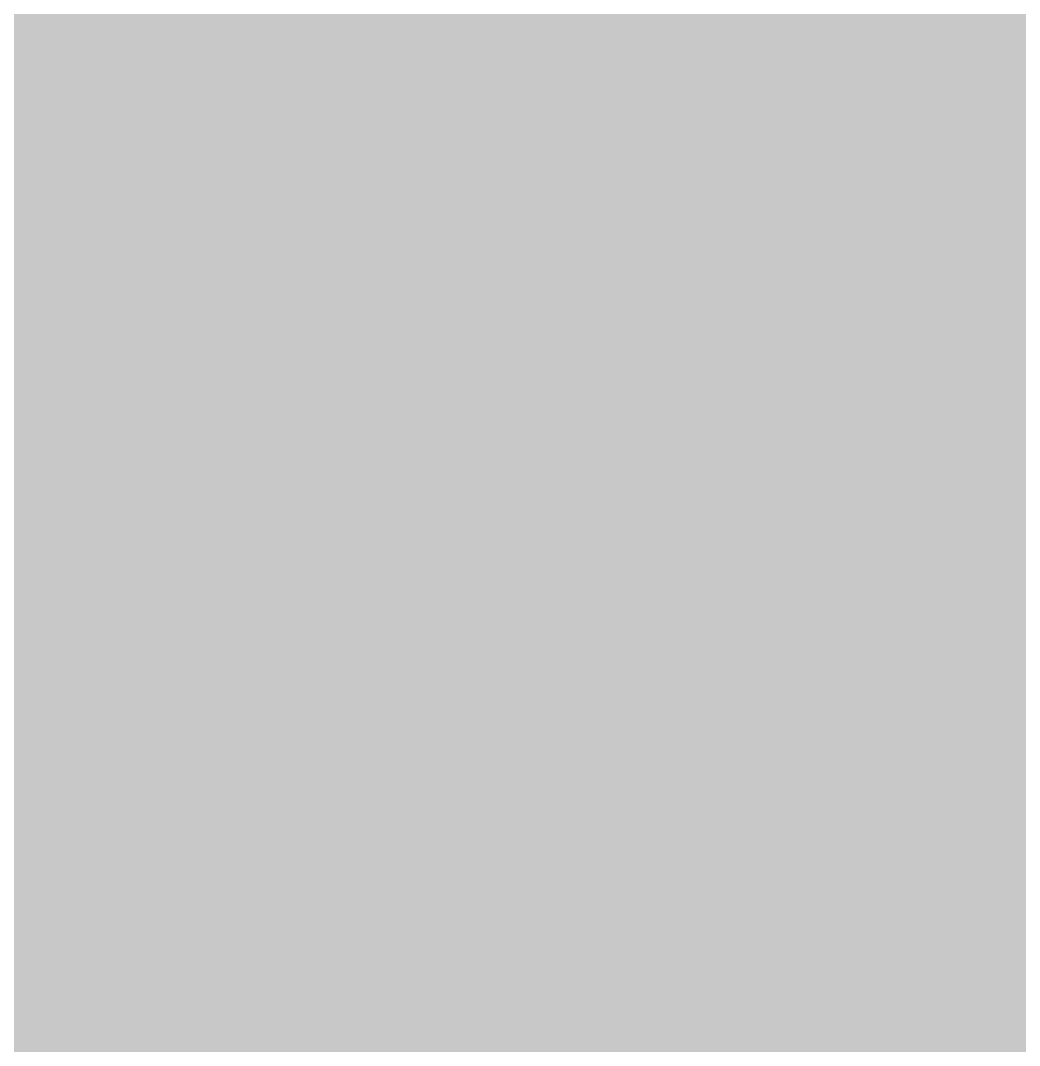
# Model space of a CAD drawing. Header units: millimetres. Extents: x 81773 to 282675, y -8553 to 29000.
# Drawn here: x 109768.585 to 109769.292, y 6597.641 to 6598.367 of the extents above; entities that cross this region are included whole.
import ezdxf

# ---------------------------------------------------------------- set-up
doc = ezdxf.new("R2010")
doc.units = ezdxf.units.MM
doc.layers.add('I-WALL-2', color=9, linetype='Continuous', lineweight=9, true_color=0x808080)

msp = doc.modelspace()

# ---------------------------------------------------------------- hatches: boundary and pattern name
at = {"layer": 'I-WALL-2'}
h = msp.add_hatch(dxfattribs=at)
h.set_pattern_fill('FP_35', color=256, style=0, pattern_type=2)
h.set_pattern_definition([(0, (0, 0), (121.92, 30.48), [10.058, -81.382, 10.058, -81.382, -487.68]), (0, (0, 0), (121.92, 30.48), [-182.88, 10.058, -172.822, 10.058, -81.382, -213.36]), (0, (0, 0), (121.92, 30.48), [-457.2, 10.058, -50.902, 10.058, -142.342]), (120, (45.72, 15.24), (-87.356454, 90.345817), [10.058, -81.382, 10.058, -81.382, -487.68]), (120, (45.72, 15.24), (-87.356454, 90.345817), [-182.88, 10.058, -172.822, 10.058, -81.382, -213.36]), (120, (45.72, 15.24), (-87.356454, 90.345817), [-457.2, 10.058, -50.902, 10.058, -142.342]), (240, (60.96, 76.2), (-34.563546, -120.825817), [10.058, -81.382, 10.058, -81.382, -487.68]), (240, (60.96, 76.2), (-34.563546, -120.825817), [-182.88, 10.058, -172.822, 10.058, -81.382, -213.36]), (240, (60.96, 76.2), (-34.563546, -120.825817), [-457.2, 10.058, -50.902, 10.058, -142.342])])
h.paths.add_polyline_path([(109769.99994, 100.00001), (109769.99994, 3755.00001), (109757.99994, 3755.00001), (109757.99994, 3700.00001), (109749.99994, 3700.00001), (109749.99994, 100.00001)])
h.paths.add_polyline_path([(109757.99994, 5155.00001), (109769.99994, 5155.00001), (109769.99994, 6600.00001), (109749.99994, 6600.00001), (109750.76171, 5210.00001), (109757.99994, 5210.00001), (109757.99994, 5168.33334)])

doc.saveas('drawing.dxf')
